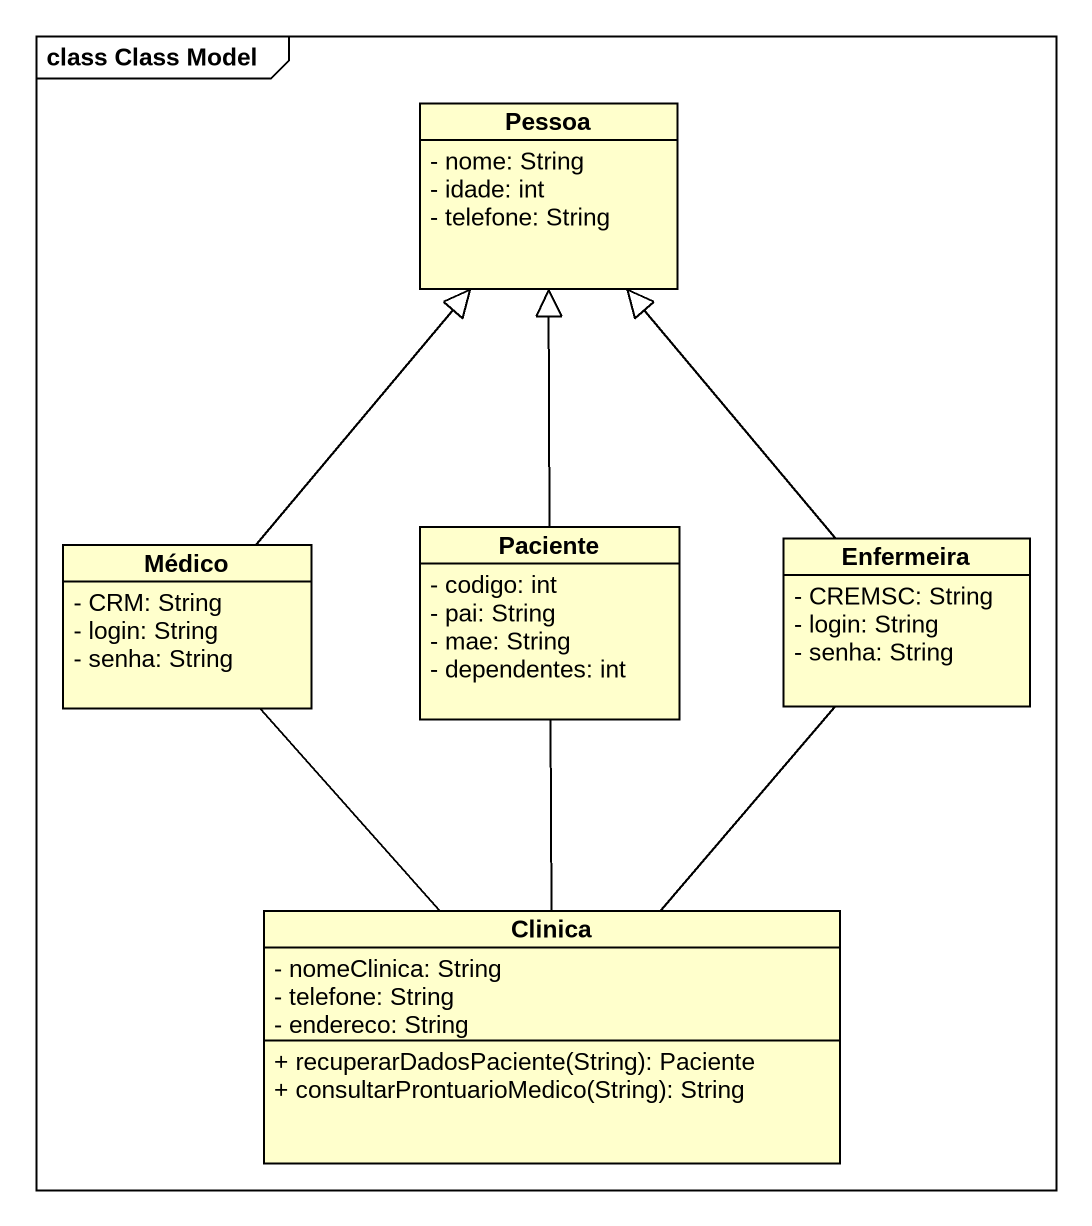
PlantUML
@startuml
mainframe class Class Model
hide circle
hide empty members
skinparam classAttributeIconSize 0
class Pessoa {
  - nome: String
  - idade: int
  - telefone: String
}
class Paciente {
  - codigo: int
  - pai: String
  - mae: String
  - dependentes: int
}
class Médico {
  - CRM: String
  - login: String
  - senha: String
}
class Enfermeira {
  - CREMSC: String
  - login: String
  - senha: String
}
class Clinica {
  - nomeClinica: String
  - telefone: String
  - endereco: String
  + recuperarDadosPaciente(String): Paciente
  + consultarProntuarioMedico(String): String
}
Paciente -up-|> Pessoa
Paciente -- Clinica
Médico -up-|> Pessoa
Médico -- Clinica
Enfermeira -up-|> Pessoa
Enfermeira -- Clinica
@enduml
